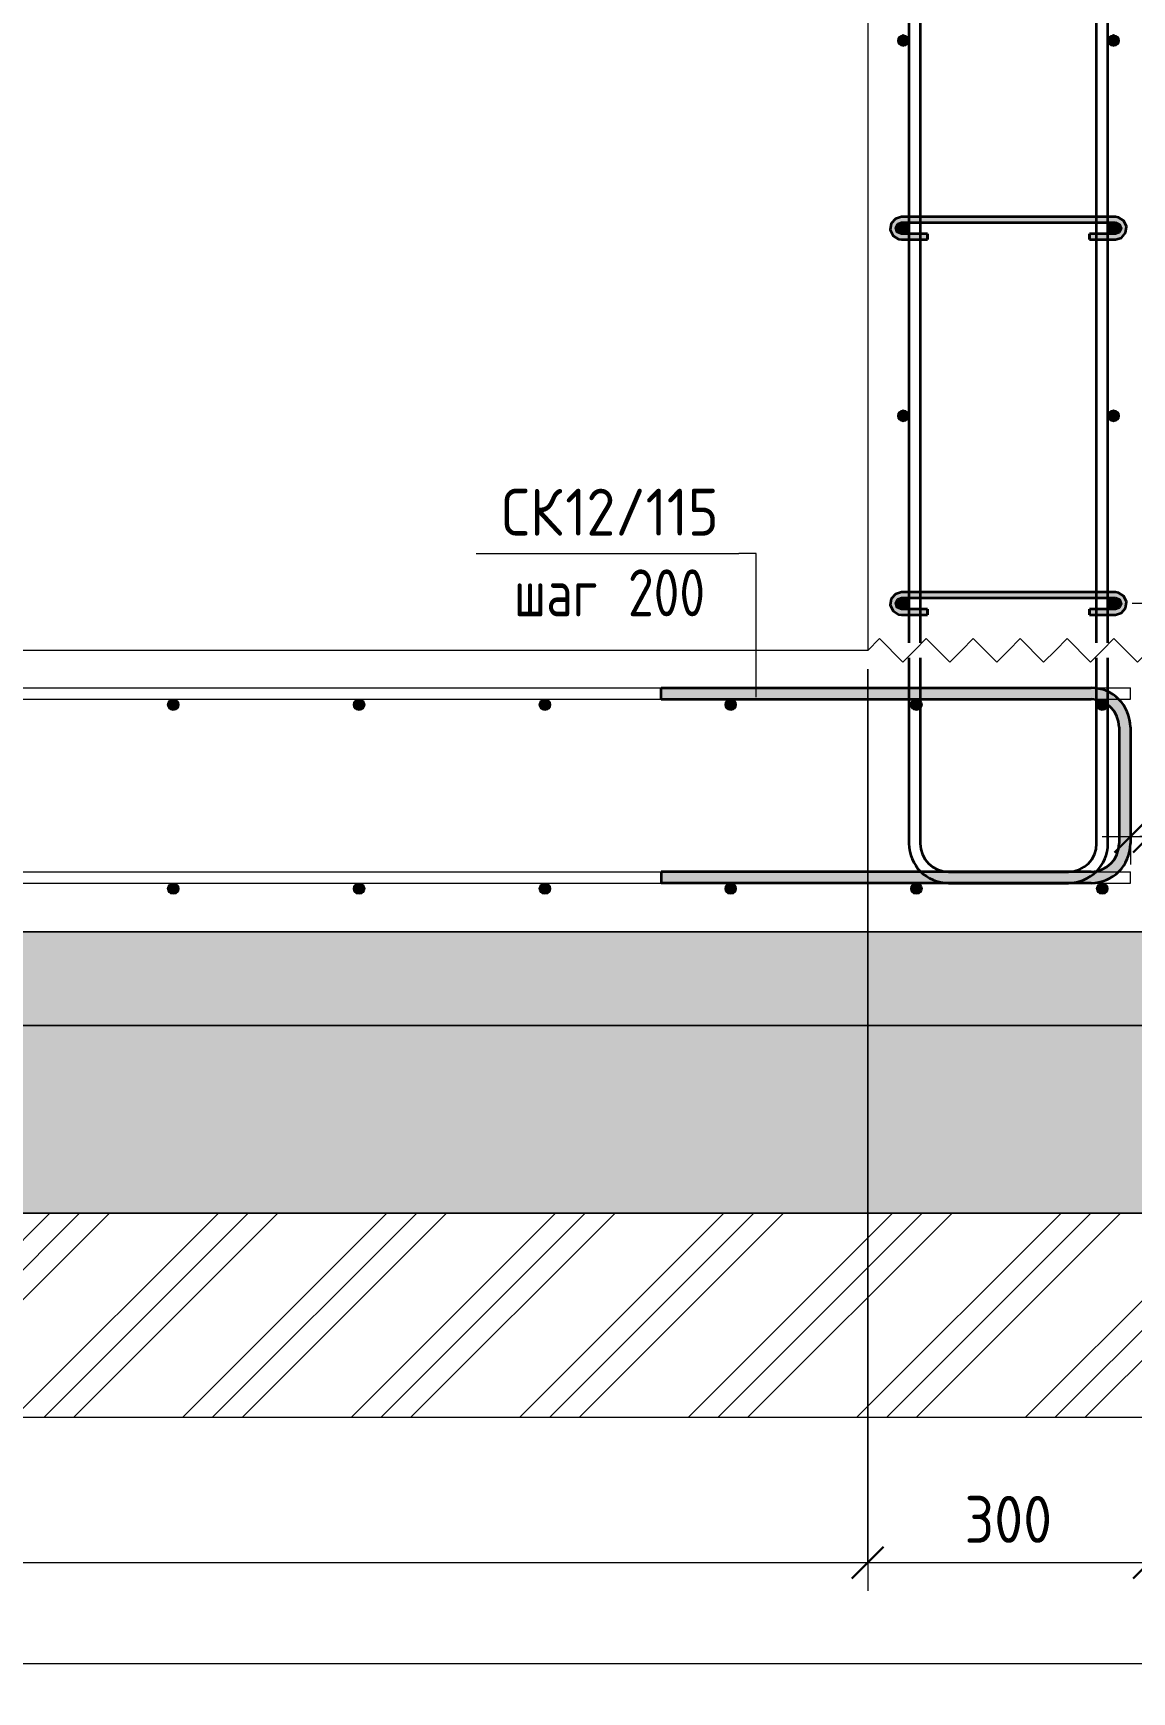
# Model space of a CAD drawing. Header units: millimetres. Extents: x -6516 to 17647, y -4389 to 6814.
# Drawn here: x -1379 to -208, y -4130 to -2362 of the extents above; entities that cross this region are included whole.
import ezdxf

# ---------------------------------------------------------------- set-up
doc = ezdxf.new("R2010")
doc.units = ezdxf.units.MM
for name, color, linetype, lineweight in [('AA_Dim', 7, 'Continuous', 9), ('AA_Dim-20', 7, 'Continuous', 9), ('AA_Oformlenie', 7, 'Continuous', 9), ('AA_Vinoska', 7, 'Continuous', 9), ('AF_Perekritie', 7, 'Continuous', 60), ('AF_Perekritie_Грунт', 253, 'Continuous', 20), ('AF_Stena_Опалубка', 253, 'Continuous', 20), ('KR_Armatura', 7, 'Continuous', 20), ('KR_Armatura_Tonkie', 7, 'Continuous', 20), ('KR_Fundament', 7, 'Continuous', 20), ('Генплан', 7, 'Continuous', 9)]:
    doc.layers.add(name, color=color, linetype=linetype, lineweight=lineweight)
doc.styles.add('ISOCPEUR_1', font='isocpeur.TTF', dxfattribs={"width": 0.9, "height": 50})
doc.styles.add('ISOCPEUR_3', font='isocpeur.TTF', dxfattribs={"width": 0.8, "height": 50})
doc.dimstyles.new('00_Точн_3_знака__прозр__1', dxfattribs={"dimscale": 304.8, "dimtxt": 50.137748, "dimasz": 0.111549, "dimexe": 0.098425, "dimexo": 0.065617, "dimgap": 0.006562, "dimtad": 1, "dimdec": 3, "dimrnd": 0.001, "dimdsep": 46, "dimtxsty": 'ISOCPEUR_1', "dimblk1": 'OBLIQUE', "dimblk2": 'OBLIQUE', "dimsah": 1, "dimcen": 0.09, "dimdle": 0.098425, "dimazin": 0, "dimtfac": 1, "dimtdec": 4, "dimtix": 1, "dimtmove": 0, "dimatfit": 3, "dimfxl": 1, "dimtvp": 1, "dimtolj": 1, "dimtzin": 0, "dimlwd": 18, "dimlwe": 18, "dimarcsym": 2})
doc.dimstyles.new('01_Точн_3_знака__непрозр_', dxfattribs={"dimscale": 304.8, "dimtxt": 50.137748, "dimasz": 0.111549, "dimexe": 0.098425, "dimexo": 0.065617, "dimgap": 0.019685, "dimtad": 1, "dimdec": 3, "dimrnd": 0.001, "dimdsep": 46, "dimtxsty": 'ISOCPEUR_1', "dimblk1": 'OBLIQUE', "dimblk2": 'OBLIQUE', "dimsah": 1, "dimcen": 0.09, "dimdle": 0.098425, "dimazin": 0, "dimtfac": 1, "dimtdec": 4, "dimtix": 1, "dimtmove": 1, "dimatfit": 3, "dimfxl": 1, "dimtvp": 1, "dimtfill": 1, "dimtolj": 1, "dimtzin": 0, "dimlwd": 18, "dimlwe": 18, "dimarcsym": 2})
doc.dimstyles.new('01_Точн_3_знака__непрозр__1', dxfattribs={"dimscale": 304.8, "dimtxt": 50.137748, "dimasz": 0.111549, "dimexe": 0.098425, "dimexo": 0.065617, "dimgap": 0.019685, "dimtad": 1, "dimdec": 3, "dimrnd": 0.001, "dimdsep": 46, "dimtxsty": 'ISOCPEUR_1', "dimblk1": 'OBLIQUE', "dimblk2": 'OBLIQUE', "dimsah": 1, "dimcen": 0.09, "dimdle": 0.098425, "dimazin": 0, "dimtfac": 1, "dimtdec": 4, "dimtix": 1, "dimtmove": 0, "dimatfit": 3, "dimfxl": 1, "dimtvp": 1, "dimtfill": 1, "dimtolj": 1, "dimtzin": 0, "dimlwd": 18, "dimlwe": 18, "dimarcsym": 2})
doc.dimstyles.new('05_Округл_1мм__прозр_', dxfattribs={"dimscale": 304.8, "dimtxt": 50.137748, "dimasz": 0.111549, "dimexe": 0.098425, "dimexo": 0.065617, "dimgap": 0.006562, "dimtad": 1, "dimdec": 0, "dimdsep": 46, "dimtxsty": 'ISOCPEUR_1', "dimblk1": 'OBLIQUE', "dimblk2": 'OBLIQUE', "dimsah": 1, "dimcen": 0.09, "dimdle": 0.098425, "dimazin": 0, "dimtfac": 1, "dimtdec": 4, "dimtix": 1, "dimtmove": 0, "dimatfit": 3, "dimfxl": 1, "dimtvp": 1, "dimtolj": 1, "dimtzin": 0, "dimlwd": 18, "dimlwe": 18, "dimarcsym": 2})

# ---------------------------------------------------------------- blocks, each defined once
blk = doc.blocks.new('Грунт - Грунт-3679763-КР_РЗ_Арм_1')
at = {"layer": 'Генплан'}
h = blk.add_hatch(dxfattribs=at)
h.set_pattern_fill('FP_1', color=256, style=0, pattern_type=2)
h.set_pattern_definition([(45, (-3218.36, -300), (-89.8026, 89.8026), []), (45, (-3186.61, -300), (0, 179.605), []), (45, (-3250.11, -300), (0, 179.605), [])])
h.paths.add_polyline_path([(-3403.9, -3837.5), (-3392.9, -3802.8), (-3381.9, -3837.5), (-3381.9, -3821.8), (-3359.4, -3821.8), (-3359.4, -3837.5), (43.1, -3837.5), (43.1, -3620), (-6250, -3620), (-6250, -3210), (-6348.4, -3210), (-6348.4, -3837.5), (-3980, -3837.5)])
blk.add_line((43.1, -3620), (-6250, -3620), dxfattribs=at)
blk = doc.blocks.new('350_Шпилька массив _НесАрм_РабПлоск_ - 350_Шпилька массив _НесАрм_РабПлоск_-3922103-КР_РЗ_Арм_1')
at = {"layer": 'KR_Armatura_Tonkie', "lineweight": 35}
for points in [[(-454, -2581.9), (-454, -2576), (-459.2, -2573), (-459.2, -2567), (-454, -2563.9), (-454, -2558.2), (-457.6, -2559.5), (-462.5, -2561.6), (-466, -2570), (-462.5, -2578.5), (-454.9, -2581.6)], [(-226, -2564), (-226, -2558), (-454, -2558.2), (-454, -2564), (-229, -2564)], [(-226, -2581.9), (-222.4, -2580.5), (-217.5, -2578.5), (-214, -2570), (-217.5, -2561.6), (-226, -2558.2), (-226, -2564), (-220.8, -2567), (-220.8, -2573), (-226, -2576.2), (-226, -2581.6)], [(-454, -2582), (-426.3, -2581.9), (-426.3, -2576), (-454, -2576.2), (-454, -2581.9)], [(-253.7, -2582), (-226, -2581.9), (-226, -2576), (-253.7, -2576.2), (-253.7, -2581.9)], [(-454, -2981.9), (-454, -2976), (-459.2, -2973), (-459.2, -2967), (-454, -2963.9), (-454, -2958.2), (-457.6, -2959.5), (-462.5, -2961.6), (-466, -2970), (-462.5, -2978.5), (-454.9, -2981.6)], [(-226, -2964), (-226, -2958), (-454, -2958.2), (-454, -2964), (-229, -2964)], [(-226, -2981.9), (-222.4, -2980.5), (-217.5, -2978.5), (-214, -2970), (-217.5, -2961.6), (-226, -2958.2), (-226, -2964), (-220.8, -2967), (-220.8, -2973), (-226, -2976.2), (-226, -2981.6)], [(-434, -2982), (-426.3, -2981.9), (-426.3, -2976), (-454, -2976.2), (-454, -2982), (-440.3, -2982)], [(-226, -2982), (-226, -2976), (-253.7, -2976.2), (-253.7, -2982), (-229, -2982)]]:
    blk.add_hatch(color=256, dxfattribs=at).paths.add_polyline_path(points)
for p, q in [((-446, -2558), (-454, -2558)), ((-434, -2558), (-446, -2558)), ((-246, -2558), (-434, -2558)), ((-234, -2558), (-246, -2558)), ((-226, -2558), (-234, -2558)), ((-454, -2564), (-446, -2564)), ((-446, -2576), (-454, -2576)), ((-446, -2564), (-434, -2564)), ((-434, -2576), (-446, -2576)), ((-434, -2564), (-246, -2564)), ((-426.3, -2576), (-434, -2576)), ((-426.3, -2576), (-426.3, -2582)), ((-426.3, -2581.9), (-426.3, -2576.2)), ((-246, -2576), (-253.7, -2576)), ((-253.7, -2582), (-253.7, -2576)), ((-253.7, -2576.2), (-253.7, -2581.9)), ((-246, -2564), (-234, -2564)), ((-234, -2576), (-246, -2576)), ((-234, -2564), (-226, -2564)), ((-226, -2576), (-234, -2576)), ((-454, -2582), (-446, -2582)), ((-446, -2582), (-434, -2582)), ((-434, -2582), (-426.3, -2582)), ((-253.7, -2582), (-246, -2582)), ((-246, -2582), (-234, -2582)), ((-234, -2582), (-226, -2582)), ((-446, -2958), (-454, -2958)), ((-454, -2964), (-446, -2964)), ((-434, -2958), (-446, -2958)), ((-446, -2964), (-434, -2964)), ((-246, -2958), (-434, -2958)), ((-434, -2964), (-246, -2964)), ((-234, -2958), (-246, -2958)), ((-246, -2964), (-234, -2964)), ((-226, -2958), (-234, -2958)), ((-234, -2964), (-226, -2964)), ((-446, -2976), (-454, -2976)), ((-454, -2982), (-446, -2982)), ((-434, -2976), (-446, -2976)), ((-446, -2982), (-434, -2982)), ((-426.3, -2976), (-434, -2976)), ((-434, -2982), (-426.3, -2982)), ((-426.3, -2976), (-426.3, -2982)), ((-426.3, -2981.9), (-426.3, -2976.2)), ((-246, -2976), (-253.7, -2976)), ((-253.7, -2982), (-253.7, -2976)), ((-253.7, -2976.2), (-253.7, -2981.9)), ((-253.7, -2982), (-246, -2982)), ((-234, -2976), (-246, -2976)), ((-246, -2982), (-234, -2982)), ((-226, -2976), (-234, -2976)), ((-234, -2982), (-226, -2982))]:
    blk.add_line(p, q, dxfattribs=at)
at = {"layer": 'KR_Armatura_Tonkie', "lineweight": 35, "flags": 128}
for points in [[(-454, -2558), (-460.5, -2560), (-464.9, -2565.1), (-465.9, -2571.9), (-463, -2578), (-457.2, -2581.6), (-454, -2582)], [(-226, -2582), (-219.5, -2580.1), (-215.1, -2575), (-214.1, -2568.2), (-217, -2562.1), (-222.8, -2558.5), (-226, -2558)], [(-454, -2576), (-458.4, -2574.2), (-460, -2569.7), (-457.9, -2565.5), (-454, -2564)], [(-226, -2564), (-221.6, -2565.9), (-220, -2570.4), (-222.1, -2574.6), (-226, -2576)], [(-454, -2958), (-460.5, -2960), (-464.9, -2965.1), (-465.9, -2971.9), (-463, -2978), (-457.2, -2981.6), (-454, -2982)], [(-454, -2976), (-458.4, -2974.2), (-460, -2969.7), (-457.9, -2965.5), (-454, -2964)], [(-226, -2982), (-219.5, -2980.1), (-215.1, -2975), (-214.1, -2968.2), (-217, -2962.1), (-222.8, -2958.5), (-226, -2958)], [(-226, -2964), (-221.6, -2965.9), (-220, -2970.4), (-222.1, -2974.6), (-226, -2976)]]:
    blk.add_lwpolyline(points, dxfattribs=at)
blk = doc.blocks.new('Последовательность узлов - 3мм масшт20 маскировка-904226-КР_РЗ_Арм_1')
at = {"layer": 'AA_Oformlenie'}
for p, q in [((-4690, -3020), (-4677.5, -3007.5)), ((-4677.5, -3007.5), (-4652.5, -3032.5)), ((-4640, -3020), (-4652.5, -3032.5)), ((-4640, -3020), (-4627.5, -3007.5)), ((-4627.5, -3007.5), (-4602.5, -3032.5)), ((-4590, -3020), (-4602.5, -3032.5)), ((-4590, -3020), (-4577.5, -3007.5)), ((-4577.5, -3007.5), (-4552.5, -3032.5)), ((-4540, -3020), (-4552.5, -3032.5)), ((-4540, -3020), (-4527.5, -3007.5)), ((-4527.5, -3007.5), (-4502.5, -3032.5)), ((-4490, -3020), (-4502.5, -3032.5)), ((-4490, -3020), (-4477.5, -3007.5)), ((-4477.5, -3007.5), (-4452.5, -3032.5)), ((-4440, -3020), (-4452.5, -3032.5)), ((-4440, -3020), (-4427.5, -3007.5)), ((-4427.5, -3007.5), (-4402.5, -3032.5)), ((-4390, -3020), (-4402.5, -3032.5))]:
    blk.add_line(p, q, dxfattribs=at)
blk = doc.blocks.new('011_ЛинияОбрыва _ЭлУзла_Линия_ - Тип 1-3712224-КР_РЗ_Арм_1')
at = {"layer": 'AA_Oformlenie'}
blk.add_line((-3359.4, -3837.5), (43.1, -3837.5), dxfattribs=at)
blk = doc.blocks.new('DIMBLOCK11-КР_РЗ_Арм_1')
at = {"layer": 'AA_Dim-20', "lineweight": 18}
for p, q in [((-6250, -3624.8), (-6250, -4130.1)), ((-6250, -4100.1), (-6250, -3624.8)), ((0, -3624.8), (0, -4130.1)), ((0, -4100.1), (0, -3624.8)), ((-6280, -4100.1), (30, -4100.1))]:
    blk.add_line(p, q, dxfattribs=at)
at = {"layer": 'AA_Dim-20', "lineweight": 30}
for p, q in [((-6250, -4100.1), (-6233, -4083.1)), ((0, -4100.1), (17, -4083.1)), ((-6250, -4100.1), (-6267, -4117.1)), ((0, -4100.1), (-17, -4117.1))]:
    blk.add_line(p, q, dxfattribs=at)
at = {"layer": 'AA_Dim-20', "color": 0, "lineweight": 18, "insert": (-3187.4, -4033), "char_height": 50, "width": 149.846, "attachment_point": 1, "line_spacing_factor": 1.135194, "style": 'ISOCPEUR_1'}
blk.add_mtext('6250', dxfattribs=at)
blk = doc.blocks.new('_Oblique')
at = {"color": 0, "linetype": 'ByBlock', "lineweight": -2}
blk.add_line((-0.5, -0.5), (0.5, 0.5), dxfattribs=at)
blk = doc.blocks.new('DIMBLOCK13-КР_РЗ_Арм_1')
at = {"layer": 'AA_Dim-20', "lineweight": 30}
for p, q in [((-210, -3218.4), (-193, -3201.4)), ((-190, -3218.4), (-173, -3201.4)), ((-210, -3218.4), (-227, -3235.4)), ((-190, -3218.4), (-207, -3235.4))]:
    blk.add_line(p, q, dxfattribs=at)
at = {"layer": 'AA_Dim-20', "lineweight": 18}
for p, q in [((-210, -3214.3), (-210, -3248.4)), ((-210, -3218.4), (-210, -3214.3)), ((-190, -3214.3), (-190, -3248.4)), ((-190, -3218.4), (-190, -3214.3)), ((-240, -3218.4), (-160, -3218.4)), ((-198.9, -3218.4), (-200, -3218.4)), ((-35.1, -3218.4), (-198.9, -3218.4))]:
    blk.add_line(p, q, dxfattribs=at)
at = {"layer": 'AA_Dim-20', "color": 0, "lineweight": 18, "insert": (-178.9, -3147.2), "char_height": 50, "width": 172.55, "attachment_point": 1, "line_spacing_factor": 1.135194, "style": 'ISOCPEUR_1', "bg_fill": 3, "box_fill_scale": 1.25, "bg_fill_color": 256, "bg_fill_true_color": 13158600, "bg_fill_transparency": 0}
blk.add_mtext('з.с.20', dxfattribs=at)
blk = doc.blocks.new('DIMBLOCK14-КР_РЗ_Арм_1')
at = {"layer": 'AA_Dim-20', "lineweight": 30}
for p, q in [((151.6, -470), (134.6, -453)), ((151.6, -470), (168.6, -487)), ((151.6, -570), (134.6, -553)), ((151.6, -570), (168.6, -587)), ((151.6, -2970), (134.6, -2953)), ((151.6, -2970), (168.6, -2987))]:
    blk.add_line(p, q, dxfattribs=at)
at = {"layer": 'AA_Dim-20', "lineweight": 18}
for p, q in [((151.6, -470), (-208, -470)), ((151.6, -470), (181.6, -470)), ((151.6, -570), (-208, -570)), ((151.6, -2970), (151.6, -570)), ((151.6, -570), (181.6, -570)), ((151.6, -2970), (-208, -2970)), ((151.6, -2970), (181.6, -2970))]:
    blk.add_line(p, q, dxfattribs=at)
at = {"layer": 'AA_Dim-20', "color": 0, "lineweight": 18, "insert": (84.5, -1938.9), "char_height": 50, "width": 405.264, "attachment_point": 1, "rotation": 90, "line_spacing_factor": 1.135194, "style": 'ISOCPEUR_1'}
blk.add_mtext('12х200=2400', dxfattribs=at)
blk = doc.blocks.new('_None')
blk = doc.blocks.new('042_М_Арматуры - Диам длина поз _ Шаг-2260295-КР_РЗ_Арм_1')
at = {"layer": 'AA_Vinoska'}
blk.add_line((-860.2, -1582.4), (-580.2, -1582.4), dxfattribs=at)
blk = doc.blocks.new('DIMBLOCK36-КР_РЗ_Арм_1')
at = {"layer": 'AA_Dim-20', "lineweight": 18}
for p, q in [((-490, -3040), (-490, -4022.4)), ((-490, -3992.4), (-490, -3040)), ((-4390, -3052.5), (-4390, -4022.4)), ((-4390, -3992.4), (-4390, -3052.5)), ((-4390, -3992.4), (-490, -3992.4))]:
    blk.add_line(p, q, dxfattribs=at)
at = {"layer": 'AA_Dim-20', "lineweight": 30}
for p, q in [((-4390, -3992.4), (-4373, -3975.4)), ((-490, -3992.4), (-473, -3975.4)), ((-4390, -3992.4), (-4407, -4009.4)), ((-490, -3992.4), (-507, -4009.4))]:
    blk.add_line(p, q, dxfattribs=at)
at = {"layer": 'AA_Dim-20', "color": 0, "lineweight": 18, "insert": (-2502.4, -3921.3), "char_height": 50, "width": 149.846, "attachment_point": 1, "line_spacing_factor": 1.135194, "style": 'ISOCPEUR_1', "bg_fill": 3, "box_fill_scale": 1.25, "bg_fill_color": 256, "bg_fill_true_color": 13158600, "bg_fill_transparency": 0}
blk.add_mtext('3900', dxfattribs=at)
blk = doc.blocks.new('DIMBLOCK37-КР_РЗ_Арм_1')
at = {"layer": 'AA_Dim-20', "lineweight": 18}
for p, q in [((-490, -3040), (-490, -4022.4)), ((-490, -3992.4), (-490, -3040)), ((-190, -3340), (-190, -4022.4)), ((-190, -3992.4), (-190, -3340)), ((-490, -3992.4), (-190, -3992.4))]:
    blk.add_line(p, q, dxfattribs=at)
at = {"layer": 'AA_Dim-20', "lineweight": 30}
for p, q in [((-490, -3992.4), (-473, -3975.4)), ((-190, -3992.4), (-173, -3975.4)), ((-490, -3992.4), (-507, -4009.4)), ((-190, -3992.4), (-207, -4009.4))]:
    blk.add_line(p, q, dxfattribs=at)
at = {"layer": 'AA_Dim-20', "color": 0, "lineweight": 18, "insert": (-386.8, -3921.3), "char_height": 50, "width": 112.384, "attachment_point": 1, "line_spacing_factor": 1.135194, "style": 'ISOCPEUR_1', "bg_fill": 3, "box_fill_scale": 1.25, "bg_fill_color": 256, "bg_fill_true_color": 13158600, "bg_fill_transparency": 0}
blk.add_mtext('300', dxfattribs=at)

msp = doc.modelspace()

# ---------------------------------------------------------------- hatches: boundary and pattern name
at = {"layer": 'AF_Perekritie', "lineweight": 9}
h = msp.add_hatch(dxfattribs=at)
h.set_pattern_fill('FP_2', color=256, style=0, pattern_type=2)
h.set_pattern_definition([(50, (-3218.36, -300), (145.7474, -12.7507), [15.24, -167.64]), (355, (-3218.36, -300), (-28.194, 152.846), [12.192, -134.112]), (100.451, (-3206.22, -301.06), (117.554, 140.0937), [12.952, -142.472]), (46.184, (-3218.36, -259.36), (216.8635, -33.634), [22.86, -251.46]), (96.636, (-3200.3, -262.16), (189.922, 197.942), [19.428, -213.708]), (351.184, (-3218.36, -259.36), (189.925, 197.94), [18.288, -201.168]), (21, (-3198.04, -269.52), (121.292, -81.8118), [15.24, -167.64]), (326, (-3198.04, -269.52), (49.442, 147.3507), [12.192, -134.112]), (71.451, (-3187.93, -276.34), (170.734, 65.5375), [12.952, -142.472]), (37.5, (-3218.363, -300), (2.47086, 67.64346), [6.706, -125.781, 6.706, -129.438, -134.62]), (37.5, (-3218.363, -300), (2.47086, 67.64346), [-268.63, 6.706, -127.914]), (7.5, (-3218.36, -300), (53.4554, 80.144), [6.706, -70.917, 6.706, -122.733, -51.308]), (7.5, (-3218.36, -300), (53.4554, 80.144), [-207.061, 6.706, -44.602]), (327.5, (-3263.677, -300), (108.4723, -4.58285), [6.706, -44.094, 6.706, -151.79, -210.312]), (327.5, (-3263.677, -300), (108.4723, -4.58285), [-209.296, 6.706, -203.606]), (317.5, (-3284, -300), (118.503, 20.3417), [6.706, -59.334, 6.706, -98.552, -149.352]), (317.5, (-3284, -300), (118.503, 20.3417), [-171.298, 6.706, -142.646])])
h.paths.add_polyline_path([(-6230, -3420), (-90, -3420), (-90, -3320), (-6230, -3320)])
at = {"layer": 'KR_Armatura', "lineweight": 9}
h = msp.add_hatch(color=256, dxfattribs=at)
edge = h.paths.add_edge_path()
edge.add_arc((-452, -2370), 6, 0, 360)
for points in [[(-452, -2376), (-446.8038, -2373), (-446.8038, -2367), (-452, -2364), (-457.1962, -2367), (-457.1962, -2373)], [(-228, -2376), (-222.8038, -2373), (-222.8038, -2367), (-228, -2364), (-233.1962, -2367), (-233.1962, -2373)], [(-452, -2576), (-446.8038, -2573), (-446.8038, -2567), (-452, -2564), (-457.1962, -2567), (-457.1962, -2573)], [(-228, -2576), (-222.8038, -2573), (-222.8038, -2567), (-228, -2564), (-233.1962, -2567), (-233.1962, -2573), (-228.9682, -2575.441)], [(-452, -2776), (-446.8038, -2773), (-446.8038, -2767), (-452, -2764), (-457.1962, -2767), (-457.1962, -2773)], [(-228, -2776), (-222.8038, -2773), (-222.8038, -2767), (-228, -2764), (-233.1962, -2767), (-233.1962, -2773)], [(-452, -2976), (-446.8038, -2973), (-446.8038, -2967), (-452, -2964), (-457.1962, -2967), (-457.1962, -2973), (-455.0139, -2974.2599)], [(-228, -2976), (-222.8038, -2973), (-222.8038, -2967), (-228, -2964), (-233.1962, -2967), (-233.1962, -2973), (-228.9682, -2975.441)], [(-1233, -3083.1962), (-1227, -3083.1962), (-1224, -3078), (-1227, -3072.8038), (-1233, -3072.8038), (-1236, -3078)], [(-1035, -3083.1962), (-1029, -3083.1962), (-1026, -3078), (-1029, -3072.8038), (-1035, -3072.8038), (-1038, -3078)], [(-837, -3083.1962), (-831, -3083.1962), (-828, -3078), (-831, -3072.8038), (-837, -3072.8038), (-840, -3078)], [(-639, -3083.1962), (-633, -3083.1962), (-630, -3078), (-633, -3072.8038), (-639, -3072.8038), (-642, -3078)], [(-441, -3083.1962), (-435, -3083.1962), (-432, -3078), (-435, -3072.8038), (-441, -3072.8038), (-444, -3078)], [(-243, -3083.1962), (-237, -3083.1962), (-234, -3078), (-237, -3072.8038), (-243, -3072.8038), (-246, -3078)], [(-1233, -3279.1962), (-1227, -3279.1962), (-1224, -3274), (-1227, -3268.8038), (-1233, -3268.8038), (-1236, -3274)], [(-1035, -3279.1962), (-1029, -3279.1962), (-1026, -3274), (-1029, -3268.8038), (-1035, -3268.8038), (-1038, -3274)], [(-837, -3279.1962), (-831, -3279.1962), (-828, -3274), (-831, -3268.8038), (-837, -3268.8038), (-840, -3274)], [(-639, -3279.1962), (-633, -3279.1962), (-630, -3274), (-633, -3268.8038), (-639, -3268.8038), (-642, -3274)], [(-441, -3279.1962), (-435, -3279.1962), (-432, -3274), (-435, -3268.8038), (-441, -3268.8038), (-444, -3274)], [(-243, -3279.1962), (-237, -3279.1962), (-234, -3274), (-237, -3268.8038), (-243, -3268.8038), (-246, -3274)]]:
    msp.add_hatch(color=256, dxfattribs=at).paths.add_polyline_path(points)
h = msp.add_hatch(color=256, dxfattribs=at)
edge = h.paths.add_edge_path()
edge.add_arc((-228, -2370), 6, 0, 360)
h = msp.add_hatch(color=256, dxfattribs=at)
edge = h.paths.add_edge_path()
edge.add_arc((-452, -2570), 6, 0, 360)
h = msp.add_hatch(color=256, dxfattribs=at)
edge = h.paths.add_edge_path()
edge.add_arc((-228, -2570), 6, 0, 360)
h = msp.add_hatch(color=256, dxfattribs=at)
edge = h.paths.add_edge_path()
edge.add_arc((-452, -2770), 6, 0, 360)
h = msp.add_hatch(color=256, dxfattribs=at)
edge = h.paths.add_edge_path()
edge.add_arc((-228, -2770), 6, 0, 360)
h = msp.add_hatch(color=256, dxfattribs=at)
edge = h.paths.add_edge_path()
edge.add_arc((-452, -2970), 6, 0, 360)
h = msp.add_hatch(color=256, dxfattribs=at)
edge = h.paths.add_edge_path()
edge.add_arc((-228, -2970), 6, 0, 360)
h = msp.add_hatch(color=256, dxfattribs=at)
edge = h.paths.add_edge_path()
edge.add_arc((-1230, -3078), 6, 0, 360)
h = msp.add_hatch(color=256, dxfattribs=at)
edge = h.paths.add_edge_path()
edge.add_arc((-1032, -3078), 6, 0, 360)
h = msp.add_hatch(color=256, dxfattribs=at)
edge = h.paths.add_edge_path()
edge.add_arc((-834, -3078), 6, 0, 360)
h = msp.add_hatch(color=256, dxfattribs=at)
edge = h.paths.add_edge_path()
edge.add_arc((-636, -3078), 6, 0, 360)
h = msp.add_hatch(color=256, dxfattribs=at)
edge = h.paths.add_edge_path()
edge.add_arc((-438, -3078), 6, 0, 360)
h = msp.add_hatch(color=256, dxfattribs=at)
edge = h.paths.add_edge_path()
edge.add_arc((-240, -3078), 6, 0, 360)
h = msp.add_hatch(color=256, dxfattribs=at)
edge = h.paths.add_edge_path()
edge.add_arc((-1230, -3274), 6, 0, 360)
h = msp.add_hatch(color=256, dxfattribs=at)
edge = h.paths.add_edge_path()
edge.add_arc((-1032, -3274), 6, 0, 360)
h = msp.add_hatch(color=256, dxfattribs=at)
edge = h.paths.add_edge_path()
edge.add_arc((-834, -3274), 6, 0, 360)
h = msp.add_hatch(color=256, dxfattribs=at)
edge = h.paths.add_edge_path()
edge.add_arc((-636, -3274), 6, 0, 360)
h = msp.add_hatch(color=256, dxfattribs=at)
edge = h.paths.add_edge_path()
edge.add_arc((-438, -3274), 6, 0, 360)
h = msp.add_hatch(color=256, dxfattribs=at)
edge = h.paths.add_edge_path()
edge.add_arc((-240, -3274), 6, 0, 360)
at = {"layer": 'KR_Armatura_Tonkie'}
for color, points in [(256, [(-281.7993, -3072), (-252, -3072), (-252, -3060), (-710, -3060), (-710, -3072), (-387.4615, -3072)]), (250, [(-222, -3102), (-210, -3102), (-211.4311, -3091.1296), (-215.6269, -3081), (-222.3015, -3072.3015), (-231, -3065.6269), (-241.1296, -3061.4311), (-252, -3060), (-252, -3072), (-244.2354, -3073.0222), (-237, -3076.0192), (-230.7868, -3080.7868), (-226.0192, -3087), (-223.0222, -3094.2354)]), (250, [(-210, -3226), (-210, -3102), (-222, -3102), (-222, -3226)]), (250, [(-252, -3268), (-241.1296, -3266.5689), (-231, -3262.3731), (-222.3015, -3255.6985), (-215.6269, -3247), (-211.4311, -3236.8704), (-210, -3226), (-222, -3226), (-223.0222, -3233.7646), (-226.0192, -3241), (-230.7868, -3247.2132), (-237, -3251.9808), (-244.2354, -3254.9778), (-252, -3256)]), (250, [(-387.4615, -3268), (-252, -3268), (-252, -3256), (-710, -3256), (-710, -3268), (-598.7859, -3268)])]:
    msp.add_hatch(color=color, dxfattribs=at).paths.add_polyline_path(points)
at = {"layer": 'KR_Fundament', "lineweight": 9}
h = msp.add_hatch(dxfattribs=at)
h.set_pattern_fill('FP_6', color=256, style=0, pattern_type=2)
h.set_pattern_definition([(0, (-3218.363, -300), (162.56, 40.64), [6.706, -115.214, 6.706, -115.214, -650.24]), (0, (-3218.363, -300), (162.56, 40.64), [-243.84, 6.706, -237.134, 6.706, -115.214, -284.48]), (0, (-3218.363, -300), (162.56, 40.64), [-609.6, 6.706, -74.574, 6.706, -196.494]), (120, (-3157.403, -279.68), (-116.47527, 120.4611), [6.706, -115.214, 6.706, -115.214, -650.24]), (120, (-3157.403, -279.68), (-116.47527, 120.4611), [-243.84, 6.706, -237.134, 6.706, -115.214, -284.48]), (120, (-3157.403, -279.68), (-116.47527, 120.4611), [-609.6, 6.706, -74.574, 6.706, -196.494]), (240, (-3137.083, -198.4), (-46.08473, -161.1011), [6.706, -115.214, 6.706, -115.214, -650.24]), (240, (-3137.083, -198.4), (-46.08473, -161.1011), [-243.84, 6.706, -237.134, 6.706, -115.214, -284.48]), (240, (-3137.083, -198.4), (-46.08473, -161.1011), [-609.6, 6.706, -74.574, 6.706, -196.494])])
h.paths.add_polyline_path([(-6230, -3620), (43.0982, -3620), (43.0982, -1981.2521), (27.3971, -1981.2521), (27.3971, -1958.7287), (43.0982, -1958.7287), (8.4572, -1947.7287), (43.0982, -1936.7287), (43.0982, -80), (-190, -80), (-190, -3320), (-90, -3320), (-90, -3420), (-6230, -3420)])

# ---------------------------------------------------------------- linework, layer by layer
at = {"layer": 'AA_Vinoska'}
for p, q in [((-608.9661, -2916.6882), (-627.1862, -2916.6882)), ((-608.9661, -3069.8707), (-608.9661, -2916.6882))]:
    msp.add_line(p, q, dxfattribs=at)
at = {"layer": 'AF_Perekritie_Грунт'}
for p, q in [((-90, -3320), (-6230, -3320)), ((-6230, -3420), (-90, -3420))]:
    msp.add_line(p, q, dxfattribs=at)
at = {"layer": 'AF_Stena_Опалубка'}
msp.add_line((-490, -413.8737), (-490, -3020), dxfattribs=at)
at = {"layer": 'KR_Armatura', "lineweight": 9}
for p, q in [((-452, -2364), (-457.1962, -2367)), ((-457.1962, -2367), (-457.1962, -2373)), ((-446.8038, -2367), (-452, -2364)), ((-446.8038, -2373), (-446.8038, -2367)), ((-228, -2364), (-233.1962, -2367)), ((-233.1962, -2367), (-233.1962, -2373)), ((-222.8038, -2367), (-228, -2364)), ((-222.8038, -2373), (-222.8038, -2367)), ((-457.1962, -2373), (-452, -2376)), ((-452, -2376), (-446.8038, -2373)), ((-233.1962, -2373), (-228, -2376)), ((-228, -2376), (-222.8038, -2373)), ((-452, -2564), (-457.1962, -2567)), ((-457.1962, -2567), (-457.1962, -2573)), ((-457.1962, -2573), (-452, -2576)), ((-446.8038, -2567), (-452, -2564)), ((-452, -2576), (-446.8038, -2573)), ((-446.8038, -2573), (-446.8038, -2567)), ((-228, -2564), (-233.1962, -2567)), ((-233.1962, -2567), (-233.1962, -2573)), ((-233.1962, -2573), (-228.9682, -2575.441)), ((-228.9682, -2575.441), (-228, -2576)), ((-222.8038, -2567), (-228, -2564)), ((-228, -2576), (-222.8038, -2573)), ((-222.8038, -2573), (-222.8038, -2567)), ((-452, -2764), (-457.1962, -2767)), ((-457.1962, -2767), (-457.1962, -2773)), ((-457.1962, -2773), (-452, -2776)), ((-446.8038, -2767), (-452, -2764)), ((-452, -2776), (-446.8038, -2773)), ((-446.8038, -2773), (-446.8038, -2767)), ((-228, -2764), (-233.1962, -2767)), ((-233.1962, -2767), (-233.1962, -2773)), ((-233.1962, -2773), (-228, -2776)), ((-222.8038, -2767), (-228, -2764)), ((-228, -2776), (-222.8038, -2773)), ((-222.8038, -2773), (-222.8038, -2767)), ((-452, -2964), (-457.1962, -2967)), ((-457.1962, -2967), (-457.1962, -2973)), ((-446.8038, -2967), (-452, -2964)), ((-446.8038, -2973), (-446.8038, -2967)), ((-228, -2964), (-233.1962, -2967)), ((-233.1962, -2967), (-233.1962, -2973)), ((-222.8038, -2967), (-228, -2964)), ((-222.8038, -2973), (-222.8038, -2967)), ((-457.1962, -2973), (-455.0139, -2974.2599)), ((-455.0139, -2974.2599), (-452, -2976)), ((-452, -2976), (-446.8038, -2973)), ((-233.1962, -2973), (-228.9682, -2975.441)), ((-228.9682, -2975.441), (-228, -2976)), ((-228, -2976), (-222.8038, -2973)), ((-1233, -3072.8038), (-1236, -3078)), ((-1227, -3072.8038), (-1233, -3072.8038)), ((-1224, -3078), (-1227, -3072.8038)), ((-1035, -3072.8038), (-1038, -3078)), ((-1029, -3072.8038), (-1035, -3072.8038)), ((-1026, -3078), (-1029, -3072.8038)), ((-837, -3072.8038), (-840, -3078)), ((-831, -3072.8038), (-837, -3072.8038)), ((-828, -3078), (-831, -3072.8038)), ((-639, -3072.8038), (-642, -3078)), ((-633, -3072.8038), (-639, -3072.8038)), ((-630, -3078), (-633, -3072.8038)), ((-441, -3072.8038), (-444, -3078)), ((-435, -3072.8038), (-441, -3072.8038)), ((-432, -3078), (-435, -3072.8038)), ((-243, -3072.8038), (-246, -3078)), ((-237, -3072.8038), (-243, -3072.8038)), ((-234, -3078), (-237, -3072.8038)), ((-1236, -3078), (-1233, -3083.1962)), ((-1233, -3083.1962), (-1227, -3083.1962)), ((-1227, -3083.1962), (-1224, -3078)), ((-1038, -3078), (-1035, -3083.1962)), ((-1035, -3083.1962), (-1029, -3083.1962)), ((-1029, -3083.1962), (-1026, -3078)), ((-840, -3078), (-837, -3083.1962)), ((-837, -3083.1962), (-831, -3083.1962)), ((-831, -3083.1962), (-828, -3078)), ((-642, -3078), (-639, -3083.1962)), ((-639, -3083.1962), (-633, -3083.1962)), ((-633, -3083.1962), (-630, -3078)), ((-444, -3078), (-441, -3083.1962)), ((-441, -3083.1962), (-435, -3083.1962)), ((-435, -3083.1962), (-432, -3078)), ((-246, -3078), (-243, -3083.1962)), ((-243, -3083.1962), (-237, -3083.1962)), ((-237, -3083.1962), (-234, -3078)), ((-1233, -3268.8038), (-1236, -3274)), ((-1227, -3268.8038), (-1233, -3268.8038)), ((-1224, -3274), (-1227, -3268.8038)), ((-1035, -3268.8038), (-1038, -3274)), ((-1029, -3268.8038), (-1035, -3268.8038)), ((-1026, -3274), (-1029, -3268.8038)), ((-837, -3268.8038), (-840, -3274)), ((-831, -3268.8038), (-837, -3268.8038)), ((-828, -3274), (-831, -3268.8038)), ((-639, -3268.8038), (-642, -3274)), ((-633, -3268.8038), (-639, -3268.8038)), ((-630, -3274), (-633, -3268.8038)), ((-441, -3268.8038), (-444, -3274)), ((-435, -3268.8038), (-441, -3268.8038)), ((-432, -3274), (-435, -3268.8038)), ((-243, -3268.8038), (-246, -3274)), ((-237, -3268.8038), (-243, -3268.8038)), ((-234, -3274), (-237, -3268.8038)), ((-1236, -3274), (-1233, -3279.1962)), ((-1233, -3279.1962), (-1227, -3279.1962)), ((-1227, -3279.1962), (-1224, -3274)), ((-1038, -3274), (-1035, -3279.1962)), ((-1035, -3279.1962), (-1029, -3279.1962)), ((-1029, -3279.1962), (-1026, -3274)), ((-840, -3274), (-837, -3279.1962)), ((-837, -3279.1962), (-831, -3279.1962)), ((-831, -3279.1962), (-828, -3274)), ((-642, -3274), (-639, -3279.1962)), ((-639, -3279.1962), (-633, -3279.1962)), ((-633, -3279.1962), (-630, -3274)), ((-444, -3274), (-441, -3279.1962)), ((-441, -3279.1962), (-435, -3279.1962)), ((-435, -3279.1962), (-432, -3274)), ((-246, -3274), (-243, -3279.1962)), ((-243, -3279.1962), (-237, -3279.1962)), ((-237, -3279.1962), (-234, -3274))]:
    msp.add_line(p, q, dxfattribs=at)
for centre in [(-452, -2370), (-228, -2370), (-452, -2570), (-228, -2570), (-452, -2770), (-228, -2770), (-452, -2970), (-228, -2970), (-1230, -3078), (-1032, -3078), (-834, -3078), (-636, -3078), (-438, -3078), (-240, -3078), (-1230, -3274), (-1032, -3274), (-834, -3274), (-636, -3274), (-438, -3274), (-240, -3274)]:
    msp.add_circle(centre, 6, dxfattribs=at)
at = {"layer": 'KR_Armatura_Tonkie', "lineweight": 35}
for p, q in [((-446, -433.8737), (-446, -3012)), ((-434, -433.8737), (-434, -3012)), ((-246, -3012), (-246, -433.8737)), ((-234, -3012), (-234, -433.8737)), ((-446, -3028), (-446, -3226)), ((-434, -3028), (-434, -3226)), ((-246, -3226), (-246, -3028)), ((-234, -3226), (-234, -3028)), ((-710, -3060), (-252, -3060)), ((-710, -3072), (-710, -3060)), ((-710, -3072), (-252, -3072)), ((-222, -3102), (-222, -3226)), ((-210, -3102), (-210, -3226)), ((-252, -3256), (-710, -3256)), ((-710, -3256), (-710, -3268)), ((-252, -3268), (-710, -3268)), ((-404, -3256), (-276, -3256)), ((-404, -3268), (-276, -3268))]:
    msp.add_line(p, q, dxfattribs=at)
at = {"layer": 'KR_Armatura_Tonkie'}
for p, q in [((-6210, -3060), (-210, -3060)), ((-6210, -3072), (-210, -3072)), ((-210, -3072), (-210, -3060)), ((-6210, -3256), (-210, -3256)), ((-6210, -3268), (-210, -3268)), ((-210, -3268), (-210, -3256))]:
    msp.add_line(p, q, dxfattribs=at)
at = {"layer": 'KR_Armatura_Tonkie', "lineweight": 35}
for centre, radius, start, end in [((-252, -3102), 42, 0, 90), ((-252, -3102), 30, 0, 90), ((-404, -3226), 42, 180, 270), ((-404, -3226), 30, 180, 270), ((-276, -3226), 30, 270, 360), ((-276, -3226), 42, 270, 360), ((-252, -3226), 30, 270, 360), ((-252, -3226), 42, 270, 360)]:
    msp.add_arc(centre, radius, start, end, dxfattribs=at)
at = {"layer": 'KR_Fundament'}
for p, q in [((-490, -3020), (-4390, -3020)), ((-6230, -3320), (-190, -3320)), ((-90, -3420), (-6230, -3420)), ((-6230, -3620), (43.0982, -3620))]:
    msp.add_line(p, q, dxfattribs=at)

# ---------------------------------------------------------------- block references
at = {"layer": 'AA_Oformlenie'}
for name, p in [('Последовательность узлов - 3мм масшт20 маскировка-904226-КР_РЗ_Арм_1', (4200, 0)), ('011_ЛинияОбрыва _ЭлУзла_Линия_ - Тип 1-3712224-КР_РЗ_Арм_1', (0, 0))]:
    msp.add_blockref(name, p, dxfattribs=at)
at = {"layer": 'AA_Vinoska'}
msp.add_blockref('042_М_Арматуры - Диам длина поз _ Шаг-2260295-КР_РЗ_Арм_1', (-46.9577, -1334.3232), dxfattribs=at)
at = {"layer": 'KR_Armatura_Tonkie', "lineweight": 35}
msp.add_blockref('350_Шпилька массив _НесАрм_РабПлоск_ - 350_Шпилька массив _НесАрм_РабПлоск_-3922103-КР_РЗ_Арм_1', (0, 0), dxfattribs=at)
at = {"layer": 'Генплан'}
msp.add_blockref('Грунт - Грунт-3679763-КР_РЗ_Арм_1', (0, 0), dxfattribs=at)

# ---------------------------------------------------------------- texts
at = {"layer": 'AA_Vinoska', "char_height": 50, "attachment_point": 1}
for s, insert, width, style in [('СК', (-880.1234, -2847.6832), 82.253137, 'ISOCPEUR_1'), ('12/115', (-812.2578, -2847.6832), 199.139175, 'ISOCPEUR_1'), (' 200', (-770.8451, -2933.6643), 133.4008, 'ISOCPEUR_3'), ('шаг', (-867.1534, -2933.6643), 116.7257, 'ISOCPEUR_3')]:
    msp.add_mtext(s, dxfattribs=dict(at, insert=insert, width=width, style=style))

# ---------------------------------------------------------------- dimensions: what is measured, and where the dimension line sits
at = {"layer": 'AA_Dim', "lineweight": 18}
dim = msp.add_linear_dim(base=(151.6401, -570), p1=(-228, -2970), p2=(-228, -570), angle=90, text='12х200=2400', dimstyle='05_Округл_1мм__прозр_', override={"dimpost": '<>', "dimblk1": 'None', "dimblk2": 'None', "dimsah": 1, "dimfxl": 2400}, dxfattribs=at)
dim.commit()
dim.dimension.update_dxf_attribs({"geometry": 'DIMBLOCK14-КР_РЗ_Арм_1', "text_midpoint": (124.6401, -1770)})
dim = msp.add_linear_dim(base=(0, -4100.124), p1=(-6250, -3604.8), p2=(0, -3604.8), dimstyle='00_Точн_3_знака__прозр__1', override={"dimpost": '<>', "dimfxl": 6250}, dxfattribs=at)
dim.commit()
dim.dimension.update_dxf_attribs({"geometry": 'DIMBLOCK11-КР_РЗ_Арм_1', "text_midpoint": (-3125, -4073.124)})

# ---------------------------------------------------------------- next in the draw order: dimensions: what is measured, and where the dimension line sits
dim = msp.add_linear_dim(base=(-490, -3992.4119), p1=(-4390, -3032.5), p2=(-490, -3020), dimstyle='01_Точн_3_знака__непрозр__1', override={"dimpost": '<>', "dimfxl": 3900.020032}, dxfattribs=at)
dim.commit()
dim.dimension.update_dxf_attribs({"geometry": 'DIMBLOCK36-КР_РЗ_Арм_1', "text_midpoint": (-2440, -3961.4119)})
dim = msp.add_linear_dim(base=(-190, -3218.3826), p1=(-210, -3194.341), p2=(-190, -3194.341), dimstyle='01_Точн_3_знака__непрозр_', override={"dimpost": 'з.с.<>', "dimfxl": 20}, dxfattribs=at)
dim.commit()
dim.dimension.update_dxf_attribs({"geometry": 'DIMBLOCK13-КР_РЗ_Арм_1', "text_midpoint": (-92.598, -3180.58), "dimtype": 160})

# ---------------------------------------------------------------- next in the draw order: dimensions: what is measured, and where the dimension line sits
dim = msp.add_linear_dim(base=(-190, -3992.4119), p1=(-490, -3020), p2=(-190, -3320), dimstyle='01_Точн_3_знака__непрозр__1', override={"dimpost": '<>', "dimfxl": 424.264069}, dxfattribs=at)
dim.commit()
dim.dimension.update_dxf_attribs({"geometry": 'DIMBLOCK37-КР_РЗ_Арм_1', "text_midpoint": (-340, -3961.4119)})

doc.saveas('drawing.dxf')
